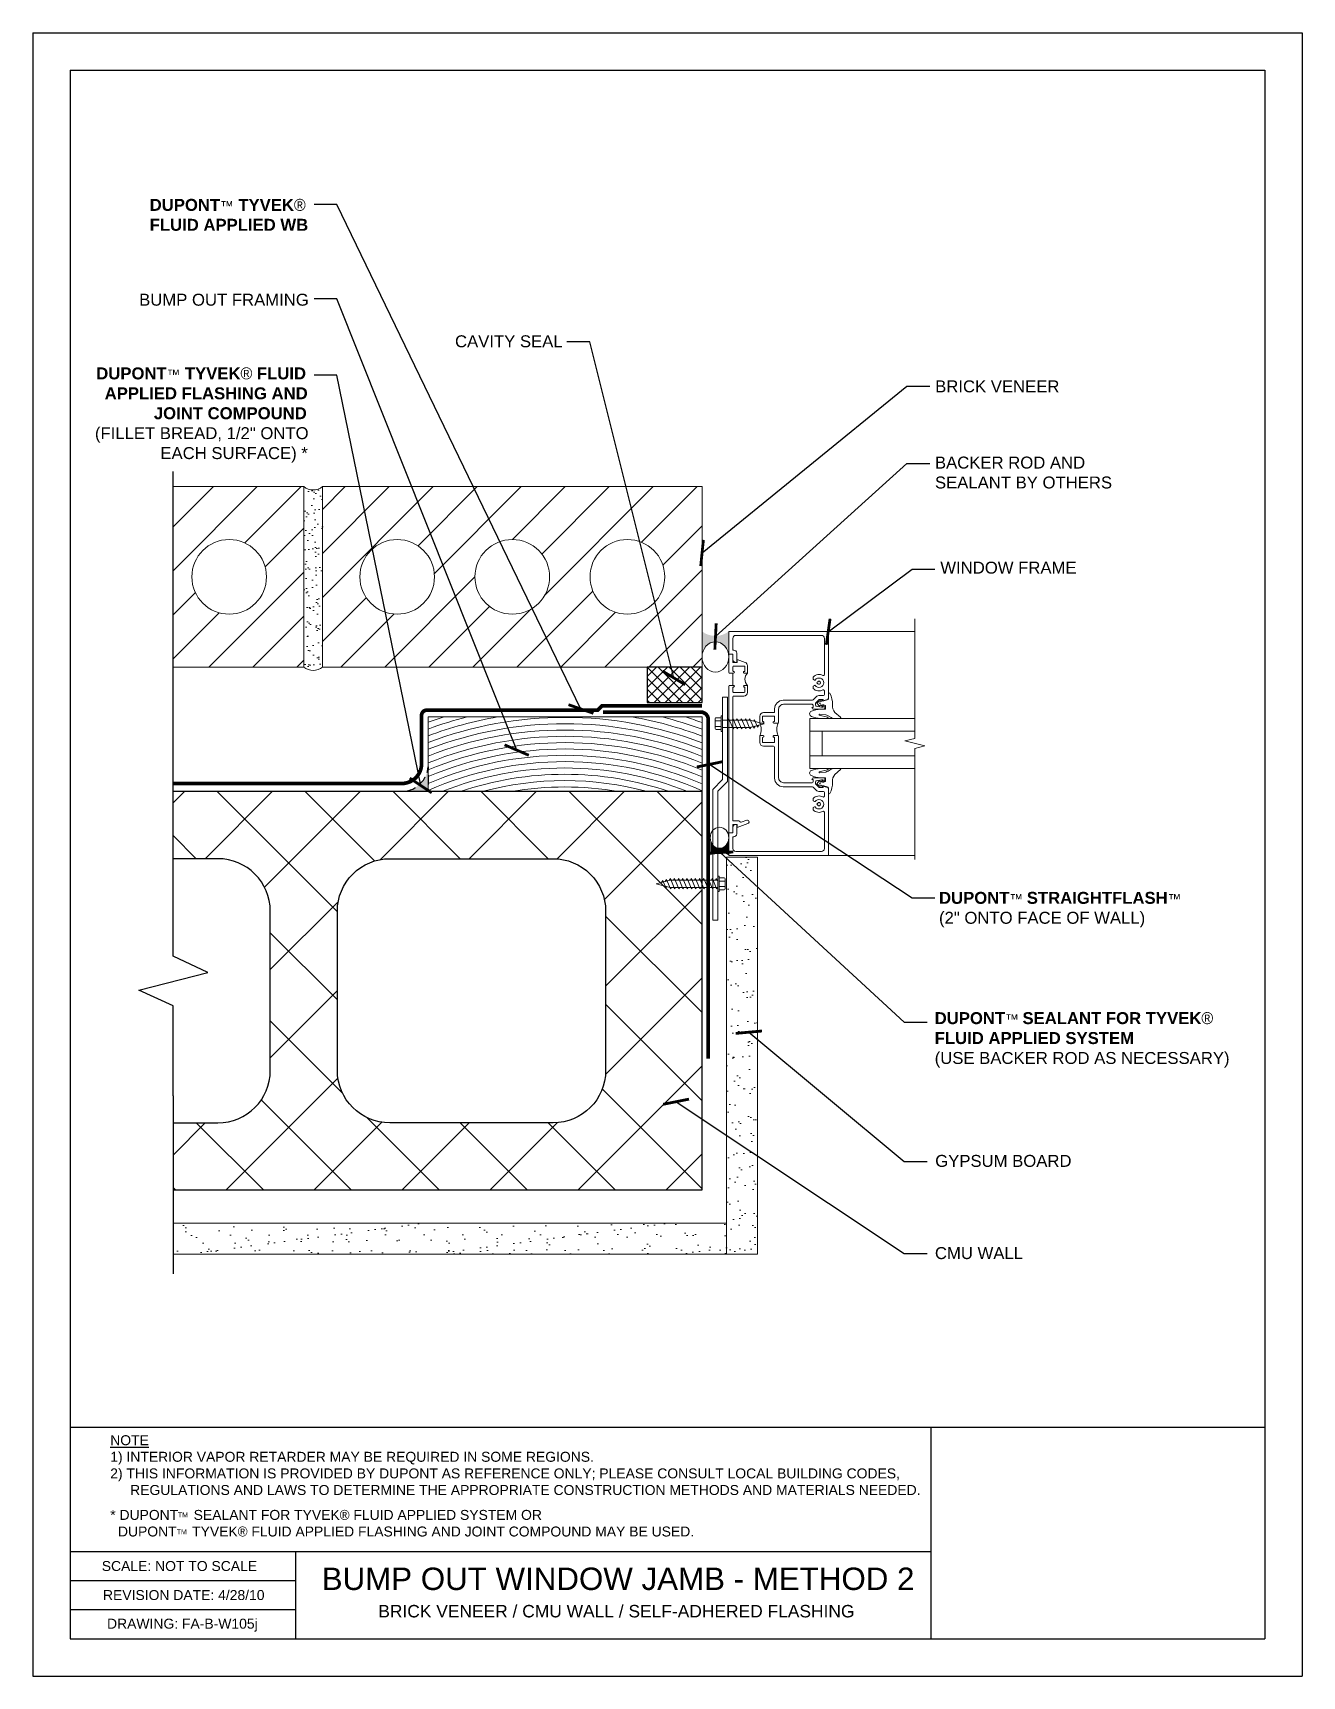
# Model space of a CAD drawing. Extents: x 527.3 to 552.8, y -41.5 to -8.5.
import ezdxf

# ---------------------------------------------------------------- set-up
doc = ezdxf.new("R2010")
doc.units = 0
doc.header["$LTSCALE"] = 1.5
doc.header["$MEASUREMENT"] = 0
doc.linetypes.add('DASHED2', pattern=[0.375, 0.25, -0.125])
doc.layers.get('0').update_dxf_attribs({"color": 8, "linetype": 'CONTINUOUS'})
for name, color, linetype in [('8x11-ttb$0$B', 5, 'CONTINUOUS'), ('CMU', 250, 'CONTINUOUS'), ('DuPont Self-Adhered Flashing', 252, 'CONTINUOUS'), ('SEALANT', 250, 'CONTINUOUS'), ('STRUCTURE', 250, 'CONTINUOUS'), ('TEXT', 7, 'CONTINUOUS'), ('Tyvek FA Flashing and Joint Treatment', 150, 'DASHED2'), ('Tyvek FA WB', 10, 'DASHED2')]:
    doc.layers.add(name, color=color, linetype=linetype)
for name, color, linetype, lineweight in [('A-Backer Rod', 250, 'CONTINUOUS', 15), ('brick', 250, 'CONTINUOUS', 5), ('Gyp Board', 250, 'CONTINUOUS', 20), ('Non-Flanged Window', 250, 'CONTINUOUS', 20), ('Wood', 250, 'CONTINUOUS', 20)]:
    doc.layers.add(name, color=color, linetype=linetype, lineweight=lineweight)
doc.layers.add('VIEWPORT', color=7, linetype='CONTINUOUS', plot=False)
doc.styles.add('DETAILS', font='sanss___.ttf', dxfattribs={"height": 1})
doc.dimstyles.new('ARCH_1_1-2_IN', dxfattribs={"dimscale": 0, "dimtxt": 0.09375, "dimasz": 0.09375, "dimexe": 0.0625, "dimexo": 0.0625, "dimgap": 0.0625, "dimtad": 1, "dimdec": 4, "dimlfac": 8, "dimzin": 3, "dimdsep": 46, "dimlunit": 4, "dimtxsty": 'Standard', "dimblk1": 'ARCHTICK', "dimblk2": 'ARCHTICK', "dimsah": 1, "dimcen": 0.0625, "dimdle": 0.0625, "dimclrd": 256, "dimclre": 256, "dimclrt": 256, "dimadec": 0, "dimazin": 0, "dimtfac": 1, "dimtdec": 4, "dimtmove": 0, "dimatfit": 3, "dimldrblk": 'ARCHTICK', "dimfxl": 1, "dimfrac": 2, "dimtolj": 1, "dimtzin": 0, "dimlwd": -1, "dimlwe": -1, "dimarcsym": 0})

# ---------------------------------------------------------------- blocks, each defined once
blk = doc.blocks.new('_ArchTick')
at = {"color": 0, "linetype": 'ByBlock', "const_width": 0.15}
blk.add_lwpolyline([(-0.5, -0.5), (0.5, 0.5)], dxfattribs=at)
blk = doc.blocks.new('Revsion Date')
at = {"layer": 'TEXT', "insert": (0.000131622949083976, 0.2031688605532622, 2.979996827461446e-09), "char_height": 0.2, "width": 16.26451670448571, "attachment_point": 1, "style": 'DETAILS'}
blk.add_mtext('\\pi-0.033334,l0.033334,t0.1;REVISION DATE: 4/28/10', dxfattribs=at)

msp = doc.modelspace()

# ---------------------------------------------------------------- hatches: boundary and pattern name
at = {"layer": 'brick'}
h = msp.add_hatch(dxfattribs=at)
h.set_pattern_fill('_USER', color=256, scale=0.625, angle=45, style=0, pattern_type=0)
h.set_pattern_definition([(45, (424.4654867404361, 179.1212092110162), (-0.4419417382415922, 0.4419417382415922), [])])
h.paths.add_polyline_path([(540.7311818054502, -21.22856938830418), (540.7311818054502, -17.60356938830418), (533.1061818054502, -17.60356938830418), (533.1061818054502, -21.22856938830418)])
h.paths.add_polyline_path([(538.4811818054502, -19.41606938830418, -1), (539.9811818054502, -19.41606938830418, -1)], flags=16)
h.paths.add_polyline_path([(536.1686818054502, -19.41606938830418, -1), (537.6686818054502, -19.41606938830418, -1)], flags=16)
h.paths.add_polyline_path([(533.8561818054502, -19.41606938830418, -1), (535.3561818054502, -19.41606938830418, -1)], flags=16)
h.paths.add_polyline_path([(530.4811818054502, -19.41606938830435, -1), (531.9811818054502, -19.41606938830435, -1)], flags=16)
h.paths.add_polyline_path([(530.1026648802867, -17.60356938830418), (530.1026648802867, -21.22856938830418), (532.7311818054502, -21.22856938830418), (532.7311818054502, -17.60356938830418)])
h = msp.add_hatch(dxfattribs=at)
h.set_pattern_fill('AR-SAND', color=256, scale=0.15, style=0)
h.set_pattern_definition([(37.50000000000001, (586.0269894077996, 63.48144546727318), (-0.009449003716441223, 0.2890235653519738), [0, -0.228, 0, -0.255, 0, -0.24375]), (7.499999999999999, (586.0269894077996, 63.48144546727318), (0.2654665057901591, 0.423321909784461), [0, -0.123, 0, -0.2055, 0, -0.07875]), (327.5, (585.8424894077996, 63.48144546727318), (0.4671212792627242, 0.0008488580305446746), [0, -0.075, 0, -0.27, 0, -0.3525]), (317.5, (585.8424894077996, 63.48144546727318), (0.450918990685844, 0.1316513347401374), [0, -0.0375, 0, -0.177, 0, -0.2025])])
h.paths.add_polyline_path([(532.7311818054502, -21.22856938830436, 0.3636398934486965), (533.1061818054502, -21.22856938830398), (533.1061818054502, -17.60356938830398, -0.3636398934486965), (532.7311818054502, -17.60356938830436)])
at = {"layer": 'CMU'}
h = msp.add_hatch(dxfattribs=at)
h.set_pattern_fill('ANSI37', color=256, scale=10, angle=-90.00000000001606, style=0)
h.set_pattern_definition([(314.999999999984, (652.6343338665354, -37.54241394168486), (0.883883476483432, 0.8838834764829367), []), (44.99999999998395, (652.6343338665354, -37.54241394168486), (-0.8838834764829367, 0.883883476483432), [])])
h.paths.add_polyline_path([(533.404866015974, -29.32856938830389), (533.4048660159755, -26.12856938830379, -0.4142135623730369), (534.457497594923, -25.0759378093571), (537.741708121237, -25.07593780935804, -0.414213562373039), (538.7943397001842, -26.12856938830555), (538.7943397001839, -29.3285693883054, -0.4142135623731514), (537.741708121236, -30.38120096725291), (534.4574975949213, -30.38120096725197, -0.4142135623731532)], flags=16)
h.paths.add_polyline_path([(530.1026648802869, -23.72856938830321), (530.1026648802869, -27.03642672025435), (530.8017038679658, -27.35885573550118), (529.417335610929, -27.71392365510536), (530.1026619244706, -28.03015436338541), (530.1026648802867, -29.83638969530324), (530.1026648802867, -31.72856938830358), (540.7311818054472, -31.72856938830623), (540.7311818054502, -23.7285693883062)])
edge = h.paths.add_edge_path()
edge.add_line((530.1026648802869, -25.07593780935588), (530.1026648802869, -27.03642672025435))
edge.add_line((530.1026648802869, -27.03642672025435), (530.8017038679658, -27.35885573550118))
edge.add_line((530.8017038679658, -27.35885573550118), (529.417335610929, -27.71392365510536))
edge.add_line((529.417335610929, -27.71392365510536), (530.1026619244706, -28.03015436338541))
edge.add_line((530.1026619244706, -28.03015436338541), (530.1026648802867, -29.83638969530324))
edge.add_line((530.1026648802867, -29.83638969530324), (530.1026648802867, -30.38120096725072))
edge.add_line((530.1026648802867, -30.38120096725075), (531.004866015974, -30.381200967251))
edge.add_arc((531.0048660159744, -29.32856938830338), 1.052631578947615, 269.9999999999838, 359.9999999999946)
edge.add_line((532.057497594922, -29.32856938830349), (532.0574975949222, -26.12856938830339))
edge.add_arc((531.004866015975, -26.12856938830333), 1.052631578947196, 359.9999999999961, 449.9999999999838)
edge.add_line((531.0048660159754, -25.07593780935613), (530.1026648802869, -25.07593780935588))
at = {"layer": 'Gyp Board'}
h = msp.add_hatch(dxfattribs=at)
h.set_pattern_fill('AR-SAND,_O', color=256, scale=0.25, angle=-1.272221872585407e-14)
h.set_pattern_definition([(217.5, (2323.099706664521, 529.7787892679539), (0.01574833952740192, -0.4817059422532897), [0, -0.38, 0, -0.425, 0, -0.40625]), (187.4999999999999, (2323.099706664521, 529.7787892679539), (-0.4424441763169319, -0.705536516307435), [0, -0.205, 0, -0.3425, 0, -0.13125]), (147.4999999999999, (2323.407206664521, 529.7787892679539), (-0.7785354654378738, -0.001414763384240878), [0, -0.1249999999999999, 0, -0.4499999999999995, 0, -0.587499999999999]), (137.4999999999999, (2323.407206664521, 529.7787892679539), (-0.7515316511430734, -0.2194188912335621), [0, -0.0625, 0, -0.295, 0, -0.3375])])
h.paths.add_polyline_path([(541.2224977975109, -33.02103366612496), (541.8474977975109, -33.02103366612496), (541.8474977975109, -25.04651455246918), (541.2224977975109, -25.04651455246918)])
h = msp.add_hatch(dxfattribs=at)
h.set_pattern_fill('AR-SAND,_O', color=256, scale=0.25, angle=-1.272221872585407e-14)
h.set_pattern_definition([(37.49999999999999, (586.0269894077996, 62.98144546727116), (-0.01574833952740193, 0.4817059422532897), [0, -0.38, 0, -0.425, 0, -0.40625]), (7.499999999999987, (586.0269894077996, 62.98144546727116), (0.4424441763169319, 0.705536516307435), [0, -0.205, 0, -0.3425, 0, -0.13125]), (327.5, (585.7194894077996, 62.98144546727116), (0.7785354654378738, 0.001414763384240952), [0, -0.125, 0, -0.45, 0, -0.5875]), (317.5, (585.7194894077996, 62.98144546727116), (0.7515316511430733, 0.2194188912335621), [0, -0.0625, 0, -0.295, 0, -0.3375])])
h.paths.add_polyline_path([(530.1026648802867, -32.39603366612471), (530.1026648802867, -33.02103366612465), (541.2224977975109, -33.02103366612494), (541.2224977975109, -32.39603366612494)])
at = {"layer": 'SEALANT'}
h = msp.add_hatch(color=256, dxfattribs=at)
h.dxf.hatch_style = 1
edge = h.paths.add_edge_path()
edge.add_ellipse((540.9998308274794, -21.02444145454515), major_axis=(0, -0.3037987295314364), ratio=0.8842993597885473, start_angle=90, end_angle=270, ccw=False)
edge.add_line((541.2684798495087, -21.02444145454261), (541.2684798495085, -20.90353692662107))
edge.add_line((541.2684798495085, -20.90353692662107), (541.2684798495085, -20.51234526508779))
edge.add_arc((540.9998308274796, -20.15850738731597), 0.4442674203485257, 232.7926597487097, 307.2073402511995, ccw=False)
edge.add_line((540.7311818054502, -20.5123452650874), (540.7311818054502, -21.02444145454818))
h = msp.add_hatch(dxfattribs=at)
h.set_pattern_fill('ANSI37', color=256, scale=1.25, style=0)
h.set_pattern_definition([(45, (0, 0), (-0.110485434560398, 0.1104854345603981), []), (135, (0, 0), (-0.1104854345603981, -0.110485434560398), [])])
h.paths.add_polyline_path([(540.7311818054502, -21.22856938830418), (539.6257637018916, -21.22856938830418), (539.6257637018916, -21.93715967352051), (540.7311818054502, -21.93715967352051)])
h = msp.add_hatch(color=256, dxfattribs=at)
h.dxf.hatch_style = 1
edge = h.paths.add_edge_path()
edge.add_ellipse((541.0815364051626, -24.65548885843899), major_axis=(2.592316668161516e-17, 0.2116857110915756), ratio=0.8842993597885476, start_angle=90, end_angle=270, ccw=False)
edge.add_line((540.894342866368, -24.65548885844076), (540.8943428663681, -24.73973463855556))
edge.add_line((540.8943428663681, -24.73973463855556), (540.8943428663681, -25.01231538690987))
edge.add_arc((541.0815364051625, -25.25886817165254), 0.309563719823147, 412.79265974870975, 487.2073402511995, ccw=False)
edge.add_line((541.2687299439573, -25.01231538691014), (541.2687299439573, -24.65548885843688))
at = {"layer": 'Tyvek FA Flashing and Joint Treatment', "ltscale": 0.5}
h = msp.add_hatch(color=256, dxfattribs=at)
h.dxf.hatch_style = 1
edge = h.paths.add_edge_path()
edge.add_line((535.2311818054502, -23.7285693883062), (534.7311818054502, -23.7285693883062))
edge.add_arc((534.6791132712781, -23.1765008541341), 0.5545185287019444, 275.387933011687, 354.612066988315)
edge.add_line((535.2311818054502, -23.2285693883062), (535.2311818054502, -23.7285693883062))

# ---------------------------------------------------------------- linework, layer by layer
at = {"layer": '8x11-ttb$0$B', "color": 7}
for p, q in [((528.0368479780482, -9.241914424278491, 2.979996827461446e-09), (528.0368479780482, -40.74191442427849, 2.979996827461446e-09)), ((528.0368479780482, -9.241914424278491, 2.979996827461446e-09), (552.0368479780482, -9.241914424278491, 2.979996827461446e-09)), ((552.0368479780482, -9.241914424278491, 2.979996827461446e-09), (552.0368479780482, -40.74191442427849, 2.979996827461446e-09)), ((528.0368479780482, -38.99124815943509, 2.979996827461446e-09), (545.3253949908872, -38.99124815943509, 2.979996827461446e-09)), ((528.0368479780482, -40.74191442427849, 2.979996827461446e-09), (552.0368479780482, -40.74191442427849, 2.979996827461446e-09))]:
    msp.add_line(p, q, dxfattribs=at)
at = {"layer": '8x11-ttb$0$B', "color": 7, "elevation": 2.979996827461446e-09}
for points in [[(552.0368479780482, -36.49659411100782), (528.0368479780482, -36.49659411100782)], [(545.3253949908872, -36.49659411100782), (545.3253949908872, -40.74191442427849)], [(532.5633982567681, -38.99124815943509), (532.5633982567681, -40.74191442427849)], [(532.5633982567681, -39.57484815943509), (528.0368479780482, -39.57484815943509)], [(532.5633982567681, -40.15844815943509), (528.0368479780482, -40.15844815943509)]]:
    msp.add_lwpolyline(points, dxfattribs=at)
at = {"layer": 'A-Backer Rod'}
for centre, major_axis, ratio in [((540.9998308274794, -21.02444145454515, 2.979996827461445e-09), (0, -0.3037987295314364), 0.8842993597885473), ((541.0815364051625, -24.65548885843898), (2.592316668161516e-17, 0.2116857110915756), 0.8842993597885472)]:
    msp.add_ellipse(centre, major_axis=major_axis, ratio=ratio, dxfattribs=at)
at = {"layer": 'brick', "elevation": 2.979996827461446e-09}
msp.add_lwpolyline([(530.1026648802867, -17.60356938830418), (532.7311818054502, -17.60356938830418), (532.7311818054502, -21.22856938830418), (530.1026648802867, -21.22856938830418)], dxfattribs=at)
msp.add_lwpolyline([(540.7311818054502, -17.60356938830418), (533.1061818054502, -17.60356938830418), (533.1061818054502, -21.22856938830418), (540.7311818054502, -21.22856938830418)], close=True, dxfattribs=at)
at = {"layer": 'brick'}
for centre in [(531.2311818054502, -19.41606938830435, 2.979996827461526e-09), (534.6061818054502, -19.41606938830418, 2.979996827461486e-09), (536.9186818054502, -19.41606938830418, 2.979996827461486e-09), (539.2311818054502, -19.41606938830418, 2.979996827461486e-09)]:
    msp.add_circle(centre, 0.75, dxfattribs=at)
for centre in [(532.91868180545, -17.37985063087248, 2.979996827461486e-09), (532.91868180545, -21.00485063087248, 2.979996827461486e-09)]:
    msp.add_arc(centre, 0.2919012374533256, 230.0334297092296, 309.9665702907704, dxfattribs=at)
at = {"layer": 'CMU', "elevation": 2.979996827461446e-09}
msp.add_lwpolyline([(530.1026648802867, -31.7285693883037), (530.9767958686052, -31.72856938830404), (540.7311818054472, -31.72856938830623), (540.7311818054502, -23.7285693883062), (530.9767958686074, -23.72856938830347), (530.1026648802869, -23.72856938830324)], dxfattribs=at)
msp.add_lwpolyline([(530.1026648802867, -30.38120096725078), (531.0048660159741, -30.381200967251, 0.4142135623730911), (532.057497594922, -29.32856938830361), (532.0574975949222, -26.1285693883035, 0.414213562373095), (531.0048660159753, -25.07593780935613), (530.1026648802869, -25.07593780935588)], format="xyb", dxfattribs=at)
msp.add_lwpolyline([(534.4574975949212, -30.38120096725197, -0.414213562373095), (533.404866015974, -29.328569388304), (533.4048660159755, -26.1285693883039, -0.414213562373095), (534.4574975949231, -25.0759378093571), (537.7417081212369, -25.07593780935804, -0.414213562373095), (538.7943397001842, -26.12856938830564), (538.7943397001839, -29.32856938830551, -0.414213562373095), (537.7417081212361, -30.38120096725291)], format="xyb", close=True, dxfattribs=at)
at = {"layer": 'DuPont Self-Adhered Flashing', "const_width": 0.075, "elevation": 2.979996827461446e-09}
msp.add_lwpolyline([(540.8556685913626, -29.09472708381713), (540.8556685913626, -24.9243655023738), (540.8556685913626, -22.2823354079776, 0.4142135623730125), (540.7056685913626, -22.13233540797762), (538.7377525287541, -22.13233540797705)], format="xyb", dxfattribs=at)
at = {"layer": 'Gyp Board', "elevation": 2.979996827461446e-09}
msp.add_lwpolyline([(541.2224977975109, -33.02103366612496), (541.8474977975109, -33.02103366612496), (541.8474977975109, -25.04651455246918), (541.2224977975109, -25.04651455246918)], close=True, dxfattribs=at)
msp.add_lwpolyline([(530.1026648802867, -33.02103366612468), (541.2224977975109, -33.02103366612496), (541.2224977975109, -32.39603366612494), (530.1026648802867, -32.39603366612468)], dxfattribs=at)
at = {"layer": 'Non-Flanged Window'}
for p, q in [((545.0066366205127, -20.51226098160964, -2.979996827461446e-09), (543.2687169632733, -20.51226098160964, -2.979996827461446e-09)), ((541.3487169943543, -21.34827093242143, -2.979996827461446e-09), (541.3487169943543, -21.59827093242143, -2.979996827461446e-09)), ((540.9950488960629, -22.46403576603154, -2.979996827461487e-09), (540.9950488960629, -22.26481701603154, -2.979996827461487e-09)), ((541.0149707710631, -22.24489514103152, -2.979996827461487e-09), (541.1145801460631, -22.24489514103152, -2.979996827461487e-09)), ((541.1145801460631, -22.30965057129993, -2.979996827461487e-09), (541.0149707710631, -22.30965057129993, -2.979996827461487e-09)), ((541.1145801460631, -22.41920221076282, -2.979996827461487e-09), (541.0149707710631, -22.41920221076282, -2.979996827461487e-09)), ((541.1145801460631, -22.5191451715491, -2.979996827461487e-09), (541.1145801460631, -22.20970761051399, -2.979996827461487e-09)), ((541.143716963273, -22.20970761051399, -2.979996827461487e-09), (541.1145801460631, -22.20970761051399, -2.979996827461487e-09)), ((541.1145801460631, -22.24489514103152, -2.979996827461487e-09), (541.1145801460631, -22.48395764103157, -2.979996827461487e-09)), ((541.143716963273, -22.5191451715491, -2.979996827461487e-09), (541.143716963273, -22.20970761051399, -2.979996827461487e-09)), ((541.6939850609391, -22.29428173771123, -2.979996827461487e-09), (541.143716963273, -22.294281737711, -2.979996827461487e-09)), ((541.143716963273, -22.43965222110944, -2.979996827461487e-09), (541.6939850609391, -22.43965222110967, -2.979996827461487e-09)), ((541.2699814598649, -22.26457287540654, -2.979996827461487e-09), (541.2502671043961, -22.29383923282842, -2.979996827461487e-09)), ((541.2699814598649, -22.26457287540654, -2.979996827461487e-09), (541.3543473045914, -22.46931530704717, -2.979996827461487e-09)), ((541.3543625633805, -22.26457287540654, -2.979996827461487e-09), (541.3346482079118, -22.29383923282842, -2.979996827461487e-09)), ((541.3543625633805, -22.26457287540654, -2.979996827461487e-09), (541.4387284081071, -22.46931530704717, -2.979996827461487e-09)), ((541.4387436668961, -22.26457287540654, -2.979996827461487e-09), (541.4190293114274, -22.29383923282842, -2.979996827461487e-09)), ((541.4387436668961, -22.26457287540654, -2.979996827461487e-09), (541.5231095116227, -22.46931530704717, -2.979996827461487e-09)), ((541.5231247704118, -22.26457287540654, -2.979996827461487e-09), (541.503410414943, -22.29383923282842, -2.979996827461487e-09)), ((541.5231247704118, -22.26457287540654, -2.979996827461487e-09), (541.6074906151383, -22.46931530704717, -2.979996827461487e-09)), ((541.6075058739274, -22.26457287540654, -2.979996827461487e-09), (541.5877915184586, -22.29383923282842, -2.979996827461487e-09)), ((541.6075058739274, -22.26457287540654, -2.979996827461487e-09), (541.6918717186539, -22.46931530704717, -2.979996827461487e-09)), ((541.691886977443, -22.26457287540654, -2.979996827461487e-09), (541.6721726219743, -22.29383923282842, -2.979996827461487e-09)), ((541.7156792461834, -22.43405442843596, -2.979996827461487e-09), (541.6918717186539, -22.46931530704717, -2.979996827461487e-09)), ((541.691886977443, -22.26457287540654, -2.979996827461487e-09), (541.7695211033389, -22.45297850052339, -2.979996827461487e-09)), ((541.6939850609391, -22.29428173771123, -2.979996827461487e-09), (541.9756759326546, -22.36696697941045, -2.979996827461487e-09)), ((541.9756759326546, -22.36696697941045, -2.979996827461487e-09), (541.6939850609391, -22.43965222110967, -2.979996827461487e-09)), ((541.7844767254686, -22.28449394468385, -2.979996827461487e-09), (541.7647623699999, -22.31376030210572, -2.979996827461487e-09)), ((541.7963532147584, -22.41323796793438, -2.979996827461487e-09), (541.7695211033389, -22.45297850052339, -2.979996827461487e-09)), ((541.7844767254686, -22.28449394468385, -2.979996827461487e-09), (541.8456299972389, -22.43290316888613, -2.979996827461487e-09)), ((541.8724621086584, -22.39316263629712, -2.979996827461487e-09), (541.8456299972389, -22.43290316888613, -2.979996827461487e-09)), ((542.8937169632733, -22.26181936907483, -2.979996827461446e-09), (545.0066266205127, -22.26181936907483, -2.979996827461446e-09)), ((542.8937169632733, -23.26181936907483, -2.979996827461446e-09), (542.8937169632733, -22.26181936907483, -2.979996827461446e-09)), ((541.1145801460631, -22.48395764103157, -2.979996827461487e-09), (541.0149707710631, -22.48395764103157, -2.979996827461487e-09)), ((541.143716963273, -22.5191451715491, -2.979996827461487e-09), (541.1145801460631, -22.5191451715491, -2.979996827461487e-09)), ((541.3741074364274, -22.44004894962529, -2.979996827461487e-09), (541.3543473045914, -22.46931530704717, -2.979996827461487e-09)), ((541.458488539943, -22.44004894962529, -2.979996827461487e-09), (541.4387284081071, -22.46931530704717, -2.979996827461487e-09)), ((541.5428696434586, -22.44004894962529, -2.979996827461487e-09), (541.5231095116227, -22.46931530704717, -2.979996827461487e-09)), ((541.6272507469743, -22.44004894962529, -2.979996827461487e-09), (541.6074906151383, -22.46931530704717, -2.979996827461487e-09)), ((542.8937169632733, -22.51181936907483, -2.979996827461446e-09), (545.0066266205127, -22.51181936907483, -2.979996827461446e-09)), ((543.1437169632733, -23.01181936907483, -2.979996827461446e-09), (543.1437169632733, -22.51181936907483, -2.979996827461446e-09)), ((542.8937169632733, -23.01181936907483, -2.979996827461446e-09), (545.0066266205127, -23.01181936907483, -2.979996827461446e-09)), ((542.8937169632733, -23.26181936907483, -2.979996827461446e-09), (545.0066266205127, -23.26181936907483, -2.979996827461446e-09)), ((540.9463082470147, -24.379434490888, 2.979996827461446e-09), (540.9463082470147, -24.97445332182489, 2.979996827461405e-09)), ((541.0463082470146, -24.35799430307691, 2.979996827461364e-09), (541.0463082470146, -24.93091195713308, 2.979996827461405e-09)), ((545.0066366205127, -25.01226098160964, -2.979996827461446e-09), (543.2687169632733, -25.01226098160964, -2.979996827461446e-09)), ((539.8108599738143, -25.5792133258714, 2.979996827461405e-09), (540.0925508455298, -25.50652808417218, 2.979996827461405e-09)), ((540.0925508455298, -25.65189856757062, 2.979996827461405e-09), (539.8108599738143, -25.5792133258714, 2.979996827461405e-09)), ((539.9140737978105, -25.55301766898473, 2.979996827461405e-09), (539.94090590923, -25.51327713639572, 2.979996827461405e-09)), ((540.0020591810003, -25.661686360598, 2.979996827461405e-09), (539.94090590923, -25.51327713639572, 2.979996827461405e-09)), ((539.9901826917105, -25.53294233734747, 2.979996827461405e-09), (540.01701480313, -25.49320180475846, 2.979996827461405e-09)), ((540.0020591810003, -25.661686360598, 2.979996827461405e-09), (540.021773536469, -25.63242000317613, 2.979996827461405e-09)), ((540.0946489290259, -25.6816074298753, 2.979996827461405e-09), (540.01701480313, -25.49320180475846, 2.979996827461405e-09)), ((540.0708566602855, -25.51212587684589, 2.979996827461405e-09), (540.0946641878149, -25.47686499823468, 2.979996827461405e-09)), ((541.0463082470146, -25.50652808417241, 2.979996827461405e-09), (540.0925508455298, -25.50652808417218, 2.979996827461405e-09)), ((540.0925508455298, -25.65189856757062, 2.979996827461405e-09), (541.0463082470146, -25.65189856757084, 2.979996827461405e-09)), ((540.0946489290259, -25.6816074298753, 2.979996827461405e-09), (540.1143632844946, -25.65234107245343, 2.979996827461405e-09)), ((540.1790300325415, -25.6816074298753, 2.979996827461405e-09), (540.0946641878149, -25.47686499823468, 2.979996827461405e-09)), ((540.1592851594946, -25.50613135565655, 2.979996827461405e-09), (540.1790452913306, -25.47686499823468, 2.979996827461405e-09)), ((540.1790300325415, -25.6816074298753, 2.979996827461405e-09), (540.1987443880103, -25.65234107245343, 2.979996827461405e-09)), ((540.2634111360571, -25.6816074298753, 2.979996827461405e-09), (540.1790452913306, -25.47686499823468, 2.979996827461405e-09)), ((540.2436662630103, -25.50613135565655, 2.979996827461405e-09), (540.2634263948462, -25.47686499823468, 2.979996827461405e-09)), ((540.2634111360571, -25.6816074298753, 2.979996827461405e-09), (540.2831254915259, -25.65234107245343, 2.979996827461405e-09)), ((540.3477922395728, -25.6816074298753, 2.979996827461405e-09), (540.2634263948462, -25.47686499823468, 2.979996827461405e-09)), ((540.3280473665259, -25.50613135565655, 2.979996827461405e-09), (540.3478074983618, -25.47686499823468, 2.979996827461405e-09)), ((540.3477922395728, -25.6816074298753, 2.979996827461405e-09), (540.3675065950415, -25.65234107245343, 2.979996827461405e-09)), ((540.4321733430884, -25.6816074298753, 2.979996827461405e-09), (540.3478074983618, -25.47686499823468, 2.979996827461405e-09)), ((540.4124284700415, -25.50613135565655, 2.979996827461405e-09), (540.4321886018774, -25.47686499823468, 2.979996827461405e-09)), ((540.4321733430884, -25.6816074298753, 2.979996827461405e-09), (540.4518876985571, -25.65234107245343, 2.979996827461405e-09)), ((540.516554446604, -25.6816074298753, 2.979996827461405e-09), (540.4321886018774, -25.47686499823468, 2.979996827461405e-09)), ((540.4968095735571, -25.50613135565655, 2.979996827461405e-09), (540.5165697053931, -25.47686499823468, 2.979996827461405e-09)), ((540.516554446604, -25.6816074298753, 2.979996827461405e-09), (540.5362688020728, -25.65234107245343, 2.979996827461405e-09)), ((540.6009355501196, -25.6816074298753, 2.979996827461405e-09), (540.5165697053931, -25.47686499823468, 2.979996827461405e-09)), ((540.5811830476782, -25.50613135565655, 2.979996827461405e-09), (540.6009355501196, -25.47686499823468, 2.979996827461405e-09)), ((540.6853166536353, -25.6816074298753, 2.979996827461405e-09), (540.6009355501196, -25.47686499823468, 2.979996827461405e-09)), ((540.6009355501196, -25.6816074298753, 2.979996827461405e-09), (540.6206499055884, -25.65234107245343, 2.979996827461405e-09)), ((540.6655565217993, -25.50613135565655, 2.979996827461405e-09), (540.6853166536353, -25.47686499823468, 2.979996827461405e-09)), ((540.7696901277563, -25.6816074298753, 2.979996827461405e-09), (540.6853166536353, -25.47686499823468, 2.979996827461405e-09)), ((540.6853166536353, -25.6816074298753, 2.979996827461405e-09), (540.7050233797095, -25.65234107245343, 2.979996827461405e-09)), ((540.7499376253149, -25.50613135565655, 2.979996827461405e-09), (540.7696901277563, -25.47686499823468, 2.979996827461405e-09)), ((540.8540636018774, -25.6816074298753, 2.979996827461405e-09), (540.7696901277563, -25.47686499823468, 2.979996827461405e-09)), ((540.7696901277563, -25.6816074298753, 2.979996827461405e-09), (540.7893968538306, -25.65234107245343, 2.979996827461405e-09)), ((540.834311099436, -25.50613135565655, 2.979996827461405e-09), (540.8540636018774, -25.47686499823468, 2.979996827461405e-09)), ((540.9384370759985, -25.6816074298753, 2.979996827461405e-09), (540.8540636018774, -25.47686499823468, 2.979996827461405e-09)), ((540.8540636018774, -25.6816074298753, 2.979996827461405e-09), (540.8737779573462, -25.65234107245343, 2.979996827461405e-09)), ((540.9186845735571, -25.50613135565655, 2.979996827461405e-09), (540.9384370759985, -25.47686499823468, 2.979996827461405e-09)), ((541.0228105501196, -25.6816074298753, 2.979996827461405e-09), (540.9384370759985, -25.47686499823468, 2.979996827461405e-09)), ((540.9384370759985, -25.6816074298753, 2.979996827461405e-09), (540.9581514314673, -25.65234107245343, 2.979996827461405e-09)), ((541.0030580476782, -25.50613135565655, 2.979996827461405e-09), (541.0228105501196, -25.47686499823468, 2.979996827461405e-09)), ((541.0463082470146, -25.53425648248581, 2.979996827461446e-09), (541.0228105501194, -25.47723648123153, 2.979996827461446e-09)), ((541.0228105501194, -25.68197891287216, 2.979996827461446e-09), (541.0425249055882, -25.65271255545028, 2.979996827461446e-09)), ((541.0463082470144, -25.4274066167296, 2.979996827461446e-09), (541.0463082470144, -25.73684417776471, 2.979996827461446e-09)), ((541.0463082470144, -25.4274066167296, 2.979996827461446e-09), (541.0754450642244, -25.4274066167296, 2.979996827461446e-09)), ((541.0463082470144, -25.73684417776471, 2.979996827461446e-09), (541.0754450642244, -25.73684417776471, 2.979996827461446e-09)), ((541.0754450642244, -25.4274066167296, 2.979996827461446e-09), (541.0754450642244, -25.73684417776471, 2.979996827461446e-09)), ((541.0754450642244, -25.46259414724713, 2.979996827461446e-09), (541.1750544392244, -25.46259414724713, 2.979996827461446e-09)), ((541.0754450642244, -25.70165664724718, 2.979996827461446e-09), (541.0754450642244, -25.46259414724713, 2.979996827461446e-09)), ((541.0754450642244, -25.52734957751588, 2.979996827461446e-09), (541.1750544392244, -25.52734957751588, 2.979996827461446e-09)), ((541.0754450642244, -25.63690121697877, 2.979996827461446e-09), (541.1750544392244, -25.63690121697877, 2.979996827461446e-09)), ((541.1750544392244, -25.70165664724718, 2.979996827461446e-09), (541.0754450642244, -25.70165664724718, 2.979996827461446e-09)), ((541.1949763142245, -25.48251602224716, 2.979996827461446e-09), (541.1949763142245, -25.68173477224716, 2.979996827461446e-09))]:
    msp.add_line(p, q, dxfattribs=at)
for points, elevation in [([(545.0066366205127, -25.09530617661073), (545.0066366205127, -22.86227098160964), (545.2066166205126, -22.81225098160962), (544.8066366205127, -22.71227098160966), (545.0066366205127, -22.66227098160971), (545.0066366205127, -20.26226098160964)], -2.979996827461446e-09), ([(541.0463082470146, -23.72300838892721), (541.243716963273, -23.52387955955976), (541.243716963273, -21.83415686267551), (541.143716963273, -21.83415686267551), (541.143716963273, -23.48745783714674), (540.9463082470147, -23.68658666651417)], -2.979996827461446e-09), ([(540.9463082470147, -23.68658666651417), (540.9463082470147, -24.379434490888)], 2.979996827461446e-09), ([(541.0463082470146, -24.35799430307691), (541.0463082470146, -23.72300838892721)], 2.979996827461446e-09), ([(540.9463082470147, -24.97445332182489), (540.9463082470147, -26.31134644958982), (541.0463082470146, -26.31134644958982), (541.0463082470146, -24.93091195713308)], 2.979996827461446e-09)]:
    msp.add_lwpolyline(points, dxfattribs=dict(at, elevation=elevation))
at = {"layer": 'Non-Flanged Window', "elevation": -2.979996827461446e-09}
for points in [[(542.2587169632731, -22.35426598160961), (542.1732169632731, -22.35426598160961, -0.9999999999999999), (542.1732169632731, -22.32326598160955), (542.1737169632733, -22.32326598160955, 0.414213562373095), (542.1887169632731, -22.30826598160957), (542.1887169632731, -22.22826598160952, 0.4142135623730693), (542.1737169632733, -22.21326598160954), (541.9587169632731, -22.21326598160954, 0.414213562373095), (541.9437169632732, -22.22826598160952), (541.9437169632732, -22.30827008024551, 0.4190234982697423), (541.9589628649125, -22.32326806452295, -1.008230869162796), (541.9592169632732, -22.35426598160961), (541.893716963273, -22.35426598160961), (541.893716963273, -22.21326098160955, -0.4142135623731173), (541.9637169632732, -22.14326098160961), (542.1737169632733, -22.14326098160961, 0.4142135623730864), (542.1887169632731, -22.12826098160963), (542.1887169632731, -22.06476098160954, -0.4142135623730858), (542.3587169632732, -21.89476098160958), (542.942773875487, -21.89476098160958, 0.1990202627215653), (542.9604588823194, -21.88743131078979), (543.0202399376225, -21.82760059905263, -0.1990202627215716), (543.0945169663186, -21.7968159816096), (543.1687169632731, -21.7968159816096, 0.414213562373082), (543.1887169632731, -21.77681598160962), (543.1887169632731, -21.70549581907028, 0.5680984128566386), (543.1592034497597, -21.68790340420969, -0.3397540095737931), (542.9607169632731, -21.65601349813869), (542.9607169632731, -21.61204801391227), (542.9901976283219, -21.59502734401042, -0.3865446749096253), (543.0033423268886, -21.59788553933981, 3.127286275187395), (543.0033423268889, -21.48764642387926, -0.386544674909742), (542.9901976283219, -21.49050461920865), (542.9607169632731, -21.4734839493068), (542.9607169632731, -21.42951846508049, -0.3397540095737929), (543.1592034497597, -21.39762855900938, 0.5680984128595217), (543.1887169632731, -21.38003614414879), (543.1887169632731, -20.65226098160952, 0.414213562373095), (543.1287169632732, -20.59226098160957), (541.4087169632732, -20.59226098160957, 0.414213562373095), (541.3487169632732, -20.65226098160952), (541.3487169632732, -20.88726598160952), (541.3687169632732, -20.88726598160952, -0.414213562373095), (541.4287169632731, -20.94726598160958), (541.4287169632731, -21.13726598160952), (541.4107169632731, -21.13726598160952, -0.414213562373095), (541.3487169632732, -21.07526598160962), (541.3487169632732, -20.96726598160956), (541.268716963273, -20.96726598160956), (541.268716963273, -20.51226598160952), (543.268716963273, -20.51226598160952), (543.268716963273, -21.86978567857921), (543.1662169632731, -21.90581598160952), (543.1662169632731, -21.87681598160952), (543.0945169632731, -21.87681598160952, 0.198912367379654), (543.0768392937435, -21.88413831207993), (543.0102169632731, -21.95081598160959), (543.0102169632731, -21.99276598160952, 0.3541185725306731), (543.0260587294568, -22.01232893362419), (543.1282169632731, -22.03476598160955), (543.1662169632731, -22.03476598160955), (543.1662169632731, -22.00576598160956), (543.178216963273, -22.00576598160956, -0.414213562373095), (543.1982169632732, -22.02576598160954), (543.1982169632732, -22.05476598160953, -0.414213562373095), (543.178216963273, -22.07476598160952), (542.9762219632731, -22.07476598160952, -0.414213562373095), (542.938216963273, -22.03676098160952), (542.9602169632732, -22.03676098160952), (542.9602169632732, -21.9947609816096, 0.414213562373095), (542.9402169632732, -21.97476098160951), (542.3687169632732, -21.97476098160951, 0.414213562373095), (542.268716963273, -22.07476098160953), (542.268716963273, -22.34426598160962), (542.2587169632731, -22.35426598160961)], [(542.2587169632731, -22.60426598160961), (542.268716963273, -22.61426598160961), (542.268716963273, -23.44976598160952, 0.4142135623730963), (542.3687169632732, -23.54976598160954), (542.9402169632732, -23.54976598160954, 0.4142135623730941), (542.9602169632732, -23.52976598160956), (542.9602169632732, -23.48776598160953), (542.938216963273, -23.48776598160953, -0.4142135623730984), (542.9762219632731, -23.44976098160953), (543.178216963273, -23.44976098160953, -0.414213562373108), (543.1982169632732, -23.46976098160951), (543.1982169632732, -23.49876098160951, -0.414213562373095), (543.178216963273, -23.5187609816096), (543.1662169632731, -23.5187609816096), (543.1662169632731, -23.48976098160961), (543.1282169632731, -23.48976098160961), (543.0260587294568, -23.51219802959486, 0.3541185725306732), (543.0102169632731, -23.53176098160952), (543.0102169632731, -23.57371098160957), (543.0768392937435, -23.64038865113923, 0.198912367379654), (543.0945169632731, -23.64771098160952), (543.1662169632731, -23.64771098160952), (543.1662169632731, -23.61871098160952), (543.268716963273, -23.65474128463984), (543.268716963273, -25.01226098160953), (541.268716963273, -25.01226098160953), (541.268716963273, -24.5572609816096), (541.3487169632732, -24.5572609816096), (541.3487169632732, -24.44926098160954, -0.4142135623731034), (541.4107169632731, -24.38726098160953), (541.4287169632731, -24.38726098160953), (541.4287169632731, -24.57726098160958, -0.414213562373095), (541.3687169632732, -24.63726098160953), (541.3487169632732, -24.63726098160953), (541.3487169632732, -24.87226098160954, 0.4142135623730908), (541.4087169632732, -24.9322609816096), (543.1287169632732, -24.9322609816096, 0.4142135623731036), (543.1887169632731, -24.87226098160954), (543.1887169632731, -24.14449081907037, 0.5680984128594625), (543.1592034497597, -24.12689840420967, -0.3397540095737803), (542.9607169632731, -24.09500849813867), (542.9607169632731, -24.05104301391236), (542.9901976283219, -24.03402234401051, -0.3865446749097419), (543.0033423268889, -24.0368805393399, 3.127286275187371), (543.0033423268886, -23.92664142387923, -0.3865446749096684), (542.9901976283219, -23.92949961920863), (542.9607169632731, -23.91247894930677), (542.9607169632731, -23.86851346508047, -0.3397540095737777), (543.1592034497597, -23.83662355900935, 0.5680984128594625), (543.1887169632731, -23.81903114414877), (543.1887169632731, -23.74771098160954, 0.4142135623731341), (543.1687169632731, -23.72771098160956), (543.0945169663186, -23.72771098160956, -0.1990202627215713), (543.0202399376225, -23.69692636416653), (542.9604588823194, -23.63709565242937, 0.1990202627215655), (542.942773875487, -23.62976598160958), (542.3587169632732, -23.62976598160958, -0.414213562373095), (542.1887169632731, -23.45976598160951), (542.1887169632731, -22.83526598160961, 0.4142135623731015), (542.1687169632731, -22.81526598160963), (541.9637169632732, -22.81526598160963, -0.4142135623731173), (541.893716963273, -22.74526598160958), (541.893716963273, -22.60426598160961), (541.9592169632732, -22.60426598160961, -0.9999999999999999), (541.9592169632732, -22.63526598160956), (541.9587169632731, -22.63526598160956, 0.4142135623730862), (541.9437169632732, -22.65026598160955), (541.9437169632732, -22.73026598160959, 0.4142135623731037), (541.9587169632731, -22.74526598160958), (542.1737169632733, -22.74526598160958, 0.414213562373095), (542.1887169632731, -22.73026598160959), (542.1887169632731, -22.65026188297361, 0.4190234982698032), (542.1734710616339, -22.63526389869628, -1.008230869162925), (542.1732169632731, -22.60426598160961), (542.2587169632731, -22.60426598160961)]]:
    msp.add_lwpolyline(points, format="xyb", dxfattribs=at)
for points in [[(541.3487169943543, -21.30227093242138, 0.4142135623730605), (541.3637169943541, -21.31727093242137), (541.3642169943543, -21.31727093242137, -0.9999999999999999), (541.3642169943543, -21.34827093242143), (541.2787169943543, -21.34827093242143), (541.2687169943541, -21.33827093242144), (541.2687169943541, -20.96726593242136), (541.3487169943543, -20.96726593242136), (541.3487169943543, -21.13726593242143), (541.4347169943543, -21.13726593242143), (541.4347169943543, -21.07526593242142), (541.5976944152877, -21.1346859356554, -0.3151483099505404), (541.6437169943541, -21.20045130104916), (541.6437169943541, -21.34827093242143), (541.5782169943542, -21.34827093242143, -1.008230869162825), (541.578471092715, -21.31727301533476, 0.4190234982697333), (541.5937169943542, -21.30227503105743), (541.5937169943542, -21.22227093242145, 0.4142135623731299), (541.5787169943543, -21.20727093242135), (541.3637169943541, -21.20727093242135, 0.4142135623730949), (541.3487169943543, -21.22227093242145)], [(541.4885155452331, -24.33037381945417), (541.4899231419384, -24.33355633528788, 0.414213562373095), (541.5155573972207, -24.34550978483708), (541.6277445792372, -24.30432199223083, -1.000000000000033), (541.6516894094713, -24.37010987261203), (541.4347169943543, -24.44921593242145), (541.4347169943543, -24.38721593242144), (541.3487169943543, -24.38721593242144), (541.3487169943543, -24.5572159324214), (541.2687169943541, -24.5572159324214), (541.2687169943541, -21.60827093242142), (541.2787169943543, -21.59827093242143), (541.3642169943543, -21.59827093242143, -1.008230869162709), (541.3639628959935, -21.62926884950809, 0.4190234982698556), (541.3487169943543, -21.64426683378542), (541.3487169943543, -21.7242709324214, 0.4142135623730605), (541.3637169943541, -21.73927093242139), (541.5787169943543, -21.73927093242139, 0.4142135623731296), (541.5937169943542, -21.7242709324214), (541.5937169943542, -21.64427093242136, 0.414213562373095), (541.5787169943543, -21.62927093242138), (541.5782169943542, -21.62927093242138, -0.9999999999999999), (541.5782169943542, -21.59827093242143), (541.6437169943541, -21.59827093242143), (541.6437169943541, -21.73927093242139, -0.4142135623731174), (541.5737169943542, -21.80927093242144), (541.3687169943543, -21.80927093242144, 0.414213562373082), (541.3487169943543, -21.82927093242142), (541.3487169943543, -24.31721593242139), (541.4697169943541, -24.3172109324214, -0.3152987888789697)], [(543.1547149351087, -21.88833077322101), (543.1595892357067, -21.91514729975995), (543.2668238333885, -21.88101717563882), (543.2716981322673, -21.82007052497875), (543.2687169632733, -21.74451565461993), (543.2997265058945, -21.75460619617832, -0.1257100272134179), (543.3514688334882, -21.98659759820032, 0.2260837189018228), (543.4011866921322, -22.140183158632), (543.5121273102926, -22.23573846829163, -0.6449762263124317), (543.5003859678189, -22.26167276030981), (543.3711490321895, -22.2600930232818, -0.1518691569180708), (543.3267138778402, -22.24374024668543), (543.2667880985717, -22.20523705839014, 0.02934546717884474), (543.2149054553792, -22.18784216918732), (543.0931114455421, -22.17061187960383, 0.6538117075652882), (543.0861247085767, -22.19085269050663), (543.2513736260665, -22.23494443772893, -0.8886355728344962), (543.2493121951674, -22.2600930232818), (543.1150665747747, -22.2600930232818, -0.06420464893641442), (542.9264503180674, -22.21766056137233, -0.6896355001773956), (542.9264503180674, -22.11505183098427, -0.07035608683589237), (543.1150665747747, -22.07381936907484), (543.2107693851082, -22.07381936907484), (543.2107693851082, -22.00047261109819), (543.1571520854078, -21.97853181628079), (543.152277786529, -22.01753767419427), (543.115720537202, -21.98340754800222), (543.0937861879498, -22.0150998083335), (543.0401688899686, -21.95415315560251), (543.1059719377255, -21.89808223666398), (543.115720537202, -21.92246089734215)], [(543.0345016574396, -21.54276098116338, 0.0949971087653755), (543.0542466929313, -21.52390429080697, -3.127286275175908), (543.0542466929311, -21.56161767241201, 0.09499711044848136)], [(543.1547149351087, -23.63530796492864), (543.1595892357067, -23.60849143838971), (543.2668238333885, -23.64262156251084), (543.2716981322673, -23.70356821317091), (543.2687169632733, -23.77912308352961), (543.2997265058945, -23.76903254197134, 0.1257100272134179), (543.3514688334882, -23.53704113994934, -0.2260837189018228), (543.4011866921322, -23.38345557951766), (543.5121273102926, -23.28790026985803, 0.6449762263124317), (543.5003859678189, -23.26196597783985), (543.3711490321895, -23.26354571486786, 0.1518691569180708), (543.3267138778402, -23.27989849146422), (543.2667880985717, -23.3184016797594, -0.02934546717884474), (543.2149054553792, -23.33579656896234), (543.0931114455421, -23.35302685854583, -0.6538117075652882), (543.0861247085767, -23.33278604764303), (543.2513736260665, -23.28869430042073, 0.8886355728344962), (543.2493121951674, -23.26354571486786), (543.1150665747747, -23.26354571486786, 0.06420464893641442), (542.9264503180674, -23.30597817677733, 0.6896355001773956), (542.9264503180674, -23.40858690716539, 0.07035608683589237), (543.1150665747747, -23.44981936907482), (543.2107693851082, -23.44981936907482), (543.2107693851082, -23.52316612705135), (543.1571520854078, -23.54510692186886), (543.152277786529, -23.50610106395538), (543.115720537202, -23.54023119014744), (543.0937861879498, -23.50853892981615), (543.0401688899686, -23.56948558254703), (543.1059719377255, -23.62555650148568), (543.115720537202, -23.60117784080751)], [(543.034501655996, -23.98175598209446, 0.09499711473515954), (543.0542466929302, -23.96289929080854, -3.127286275188724), (543.0542466929311, -24.0006126724121, 0.09499711291348147)]]:
    msp.add_lwpolyline(points, format="xyb", close=True, dxfattribs=at)
for points in [[(543.0875493116035, -21.96183946271049), (543.1037169632731, -21.9456583815703), (543.1037169632731, -21.96539036960041)], [(543.0875493116035, -23.56267750050893), (543.1037169632731, -23.55912659361911), (543.1037169632731, -23.57885858164911)]]:
    msp.add_lwpolyline(points, close=True, dxfattribs=at)
at = {"layer": 'Non-Flanged Window'}
for centre, radius, start, end in [((541.7749669943543, -21.47327093242143, -2.979996827461446e-09), 0.1812500000000527, 136.3971810273104, 223.6028189726896), ((541.0149707710631, -22.26481701603154, -2.979996827461487e-09), 0.019921875, 90, 180), ((541.0149707710631, -22.2897286962999, -2.979996827461487e-09), 0.019921875, 180, 270), ((541.0149707710631, -22.32957244629995, -2.979996827461487e-09), 0.019921875, 90, 180), ((541.0149707710631, -22.3992803357628, -2.979996827461487e-09), 0.019921875, 180, 270), ((541.0149707710631, -22.43912408576284, -2.979996827461487e-09), 0.019921875, 90, 180), ((541.5863485567617, -22.47926598160961, -2.979996827461446e-09), 0.3318137087604263, 337.8695010804653, 22.13049891953433), ((542.5660853697844, -22.47926598160961, -2.979996827461446e-09), 0.3318137087604263, 157.8695010804653, 202.1304989195343), ((541.0149707710631, -22.46403576603154, -2.979996827461487e-09), 0.019921875, 180, 270), ((541.1750544392244, -25.48251602224716, 2.979996827461446e-09), 0.019921875, 0, 90), ((541.1750544392244, -25.50742770251586, 2.979996827461446e-09), 0.019921875, 270, 0), ((541.1750544392244, -25.5472714525159, 2.979996827461446e-09), 0.019921875, 0, 90), ((541.1750544392244, -25.61697934197875, 2.979996827461446e-09), 0.019921875, 270, 0), ((541.1750544392244, -25.6568230919788, 2.979996827461446e-09), 0.019921875, 0, 90), ((541.1750544392244, -25.68173477224716, 2.979996827461446e-09), 0.019921875, 270, 0)]:
    msp.add_arc(centre, radius, start, end, dxfattribs=at)
at = {"layer": 'SEALANT', "elevation": 2.979996827461446e-09}
msp.add_lwpolyline([(540.7311818054502, -21.22856938830418), (539.6257637018916, -21.22856938830418), (539.6257637018916, -21.93715967352051), (540.7311818054502, -21.93715967352051)], close=True, dxfattribs=at)
at = {"layer": 'STRUCTURE'}
msp.add_line((530.1026648802867, -29.83638969530324, 2.979996827461446e-09), (530.1026648802867, -33.41091903099033, 2.979996827461446e-09), dxfattribs=at)
at = {"layer": 'STRUCTURE', "elevation": 2.979996827461446e-09}
msp.add_lwpolyline([(530.1026648802867, -29.83638969530324), (530.1026619244706, -28.03015436338541), (529.4173356109288, -27.71392365510536), (530.8017038679658, -27.35885573550115), (530.1026648802869, -27.03642672025433), (530.1026648802867, -17.29755103409957)], dxfattribs=at)
at = {"layer": 'Tyvek FA Flashing and Joint Treatment', "ltscale": 0.5, "elevation": 2.979996827461446e-09, "flags": 128}
msp.add_lwpolyline([(535.2311818054502, -23.7285693883062), (534.7311818054502, -23.7285693883062, 0.3601411110665056), (535.2311818054502, -23.2285693883062), (535.2311818054502, -23.7285693883062)], format="xyb", dxfattribs=at)
at = {"layer": 'Tyvek FA WB', "elevation": 2.979996827461446e-09, "flags": 128}
msp.add_lwpolyline([(540.7311818054502, -22.00784862206325, 0.075, 0.075, 0), (538.7212368691744, -22.00784862206325, 0.075, 0.075, 0), (538.6342500832607, -22.09483540797703, 0.075, 0.075, 0), (536.4181467138451, -22.09483540797697, 0.075, 0.075, 0), (535.1967353932797, -22.09483540797664, 0.075, 0.075, 0.4142135623731659), (535.0967353932797, -22.19483540797664, 0.075, 0.075, 0), (535.0967353932797, -23.16658260239128, 0.075, 0.075, -0.4142135623731751), (534.6967353932796, -23.56658260239128, 0.075, 0.075, 0), (530.1026648802869, -23.56658260239002, 0.075, 0.075, 0)], format="xyseb", dxfattribs=at)
at = {"layer": 'VIEWPORT', "color": 1}
for p, q in [((527.2868479780482, -8.491914424278491, 2.979996827461446e-09), (527.2868479780482, -41.49191442427849, 2.979996827461446e-09)), ((527.2868479780482, -8.491914424278491, 2.979996827461446e-09), (552.7868479780482, -8.491914424278491, 2.979996827461446e-09)), ((552.7868479780482, -8.491914424278491, 2.979996827461446e-09), (552.7868479780482, -41.49191442427849, 2.979996827461446e-09)), ((527.2868479780482, -41.49191442427849, 2.979996827461446e-09), (552.7868479780482, -41.49191442427849, 2.979996827461446e-09))]:
    msp.add_line(p, q, dxfattribs=at)
at = {"layer": 'Wood', "elevation": 2.979996827461446e-09}
msp.add_lwpolyline([(535.2311818054502, -23.7285693883062), (535.2311818054502, -22.2285693883062), (540.7311818054502, -22.2285693883062), (540.7311818054502, -23.7285693883062)], close=True, dxfattribs=at)
at = {"layer": 'Wood'}
for radius, start, end in [(7.821242110067671, 99.95433593837254, 110.5239734415451), (7.948242110067671, 104.2553313605633, 110.181628619868), (8.075242110067672, 107.4526396221986, 109.850767341189), (7.694242110067671, 68.99594422422147, 110.8784257685946), (7.567242110067672, 68.6262869346993, 111.2456568468198), (7.821242110067671, 69.35272699858291, 80.04566406162739), (7.948242110067671, 69.69731233599536, 75.74466863943668), (8.075242110067672, 70.03032954992453, 72.54736037780135), (7.440242110067672, 68.24302553584444, 111.626389899391), (7.313242110067672, 67.8453725708888, 112.0214054077121), (7.186242110067672, 67.43247668671482, 112.4315470691498), (7.059242110067673, 67.00341580479848, 112.8577285380457), (6.932061453305383, 66.5565418809085, 113.3015841757813), (6.804880796543095, 66.09136092333523, 113.7636016483075), (6.677700139780806, 68.27752826686296, 111.722471733137), (6.550519483018517, 71.26675801612947, 108.7332419838705), (6.423338826256229, 74.96664007209668, 105.0333599279033), (6.29615816949394, 80.15816480723753, 99.84183519276247)]:
    msp.add_arc((537.973303569906, -29.93206923524741), radius, start, end, dxfattribs=at)

# ---------------------------------------------------------------- block references
at = {"layer": 'TEXT'}
msp.add_blockref('Revsion Date', (528.6960588472944, -39.96664734753693), dxfattribs=at)

# ---------------------------------------------------------------- texts
at = {"layer": 'TEXT', "attachment_point": 1, "style": 'DETAILS'}
for s, insert, char_height, width in [('{\\fSansSerif|b1|i0|c2|p2;DUPONT\\fArial|b0|i0|c0|p32;\\H0.8125x;™\\fSansSerif|b1|i0|c2|p2;\\H1.2308x; TYVEK\\fSymbol|b0|i0|c2|p18;â\\fSansSerif|b1|i0|c2|p2; FLUID APPLIED WB}', (529.6337819022712, -11.82621481705723, 2.979996827461446e-09), 0.239999999976, 4.083664647993283), ('BUMP OUT FRAMING', (529.4222838052286, -13.73086212761754, 2.979996827461446e-09), 0.239999999976, 6.521350676943849), ('CAVITY SEAL', (535.7682589354981, -14.56560048940003, 2.979996827461446e-09), 0.239999999976, 6.521350676943849), ('\\pi2.3679;{\\fSansSerif|b1|i0|c2|p2;DUPONT\\fArial|b0|i0|c0|p32;\\H0.8125x;™\\fSansSerif|b1|i0|c2|p2;\\H1.2308x; TYVEK\\fSymbol|b0|i0|c2|p18;â\\fSansSerif|b1|i0|c2|p2; FLUID \\P\\pi2.5377;APPLIED FLASHING AND \\P\\pi3.5251;JOINT COMPOUND\\fSansSerif|b0|i0|c2|p2; \\P\\pi2.3422;(FILLET BREAD, 1/2" ONTO \\P\\pi3.6574;EACH SURFACE) *}', (526.1920474954418, -15.21030984173376, 2.979996827461446e-09), 0.239999999976, 6.521350676943849), ('BRICK VENEER', (545.4142848564261, -15.47082790730144, 2.979996827461446e-09), 0.239999999976, 6.521350676943849), ('BACKER ROD AND \\PSEALANT BY OTHERS', (545.4101599278047, -17.00138953926057, 2.979996827461446e-09), 0.239999999976, 6.521350676943849), ('WINDOW FRAME', (545.5176391414863, -19.11147896019207, 2.979996827461446e-09), 0.239999999976, 6.521350676943849), ('{\\fSansSerif|b1|i0|c2|p2;DUPONT\\fArial|b0|i0|c0|p32;\\H0.8125x;™\\fArial|b1|i0|c0|p32; \\H1.2308x;STRAIGHTFLASH\\fArial|b0|i0|c0|p32;\\H0.81248x;™\\P}(2" ONTO FACE OF WALL)', (545.4913603584821, -25.74253060476696, 2.979996827461446e-09), 0.239999999976, 6.521350676943849), ('{\\fSansSerif|b1|i0|c2|p2;DUPONT\\fArial|b0|i0|c0|p32;\\H0.8125x;™\\fArial|b1|i0|c0|p32; \\H1.2308x;SEALANT FOR TYVEK\\fSymbol|b0|i0|c2|p18;â\\fArial|b0|i0|c0|p32; \\fArial|b1|i0|c0|p32;FLUID APPLIED SYSTEM\\P\\fArial|b0|i0|c0|p32;\\H0.99998x;(USE BACKER ROD AS NECESSARY)}', (545.4046609707202, -28.15799555974382, 2.979996827461446e-09), 0.239999999976, 6.521350676943849), ('GYPSUM BOARD', (545.4153176144757, -31.02493698710532, 2.979996827461446e-09), 0.239999999976, 6.521350676943849), ('CMU WALL', (545.4094601035142, -32.87643078735005, 2.979996827461446e-09), 0.239999999976, 6.521350676943849), ('{\\LNOTE\\P}1) INTERIOR VAPOR RETARDER MAY BE REQUIRED IN SOME REGIONS.\\P\\pi-0.4,l0.4;2) THIS INFORMATION IS PROVIDED BY DUPONT AS REFERENCE ONLY; PLEASE CONSULT LOCAL BUILDING CODES, REGULATIONS AND LAWS TO DETERMINE THE APPROPRIATE CONSTRUCTION METHODS AND MATERIALS NEEDED.\\P{\\H0.5x;\\P\\pi0,l0;}* DUPONT    SEALANT FOR TYVEK{\\fSymbol|b0|i0|c2|p18;â} FLUID APPLIED SYSTEM OR \\P\\pi-0.2,l0.2;  DUPONT    TYVEK{\\fSymbol|b0|i0|c2|p18;â} FLUID APPLIED FLASHING AND JOINT COMPOUND MAY BE USED.', (528.8414510577293, -36.65380808486469, 5.959993654922892e-09), 0.2, 16.47484938053185), ('TM', (530.201682934319, -38.20502920954613, 5.959993654922892e-09), 0.1, 8.310000000000002), ('TM', (530.1774307514943, -38.54399070371966, 5.959993654922892e-09), 0.1, 8.310000000000002), ('\\pi-0.033334,l0.033334,t0.1;SCALE: NOT TO SCALE', (528.6712642743621, -39.18044175476302, 2.979996827461446e-09), 0.2, 16.26451670448571), ('\\pi0.88787;{\\H0.9x;BUMP OUT WINDOW JAMB - METHOD 2} \\P\\pi2.0248;{\\H0.5x;BRICK VENEER / CMU WALL / SELF-ADHERED FLASHING}', (532.202266714515, -39.31214994679823, 2.979996827461446e-09), 0.5, 13.39364764594225), ('\\pi-0.033334,l0.033334,t0.1;DRAWING: FA-B-W105j', (528.7775068599075, -40.33851442939124, 2.979996827461446e-09), 0.2, 16.26451670448571)]:
    msp.add_mtext(s, dxfattribs=dict(at, insert=insert, char_height=char_height, width=width))

# ---------------------------------------------------------------- leaders
at = {"layer": 'TEXT'}
for points in [[(538.2983636366648, -22.0702505222996, 2.979996827461446e-09), (533.3961309479082, -11.93711318645052, 2.979996827461446e-09), (532.9365203422926, -11.93711318645052, 2.979996827461446e-09)], [(537.0072732340336, -22.89480584789544, 2.979996827461446e-09), (533.3961309479082, -13.83092796757961, 2.979996827461446e-09), (532.9365203422926, -13.83092796757961, 2.979996827461446e-09)], [(540.1651822833796, -21.44633678796799, 2.979996827461446e-09), (538.4741730741871, -14.69529561626979, 2.979996827461446e-09), (538.0145624685715, -14.69529561626979, 2.979996827461446e-09)], [(535.0782875745831, -23.60533813454731, 2.979996827461446e-09), (533.3961309479082, -15.36908670077793, 2.979996827461446e-09), (532.9365203422926, -15.36908670077793, 2.979996827461446e-09)], [(540.7311818054502, -18.93669022203744, 2.979996827461446e-09), (544.8480990330645, -15.58390148382961, 2.979996827461446e-09), (545.3077096386801, -15.58390148382961, 2.979996827461446e-09)], [(541.0014272852645, -20.61513981074313, 2.979996827461446e-09), (544.8480990330645, -17.13796002905912, 2.979996827461446e-09), (545.3077096386801, -17.13796002905912, 2.979996827461446e-09)], [(543.2650579988972, -20.51931287307684, 2.979996827461446e-09), (544.9491894699931, -19.25984909394111, 2.979996827461446e-09), (545.4088000756087, -19.25984909394111, 2.979996827461446e-09)], [(540.8847414452771, -23.18135420818021, 2.979996827461446e-09), (544.9491894699931, -25.85932465878187, 2.979996827461446e-09), (545.4088000756087, -25.85932465878187, 2.979996827461446e-09)], [(541.0920679011406, -24.95297061632027, 2.979996827461446e-09), (544.79117739501, -28.3589250367441, 2.979996827461446e-09), (545.2507880006256, -28.3589250367441, 2.979996827461446e-09)], [(541.6714245165736, -28.56038522179051, 2.979996827461446e-09), (544.79117739501, -31.15758734831189, 2.979996827461446e-09), (545.2507880006256, -31.15758734831189, 2.979996827461446e-09)], [(540.2091540728757, -29.95637975859358, 2.979996827461446e-09), (544.79117739501, -33.00247159029828, 2.979996827461446e-09), (545.2507880006256, -33.00247159029828, 2.979996827461446e-09)]]:
    msp.add_leader(points, dimstyle='ARCH_1_1-2_IN', override={"dimscale": 4, "dimgap": 0.0625, "dimtad": 0}, dxfattribs=at)

doc.saveas('drawing.dxf')
